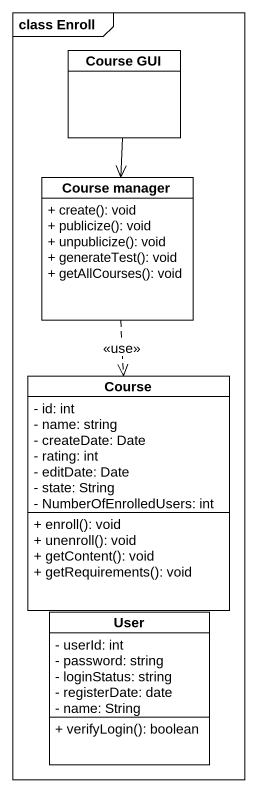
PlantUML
@startuml
mainframe class Enroll
hide circle
hide empty members
skinparam classAttributeIconSize 0
class "Course GUI" as Course_GUI
class "Course manager" as Course_manager {
  + create(): void
  + publicize(): void
  + unpublicize(): void
  + generateTest(): void
  + getAllCourses(): void
}
class Course {
  - id: int
  - name: string
  - createDate: Date
  - rating: int
  - editDate: Date
  - state: String
  - NumberOfEnrolledUsers: int
  + enroll(): void
  + unenroll(): void
  + getContent(): void
  + getRequirements(): void
}
class User {
  - userId: int
  - password: string
  - loginStatus: string
  - registerDate: date
  - name: String
  + verifyLogin(): boolean
}
Course_GUI --> Course_manager
Course_manager ..> Course : <<use>>
@enduml
